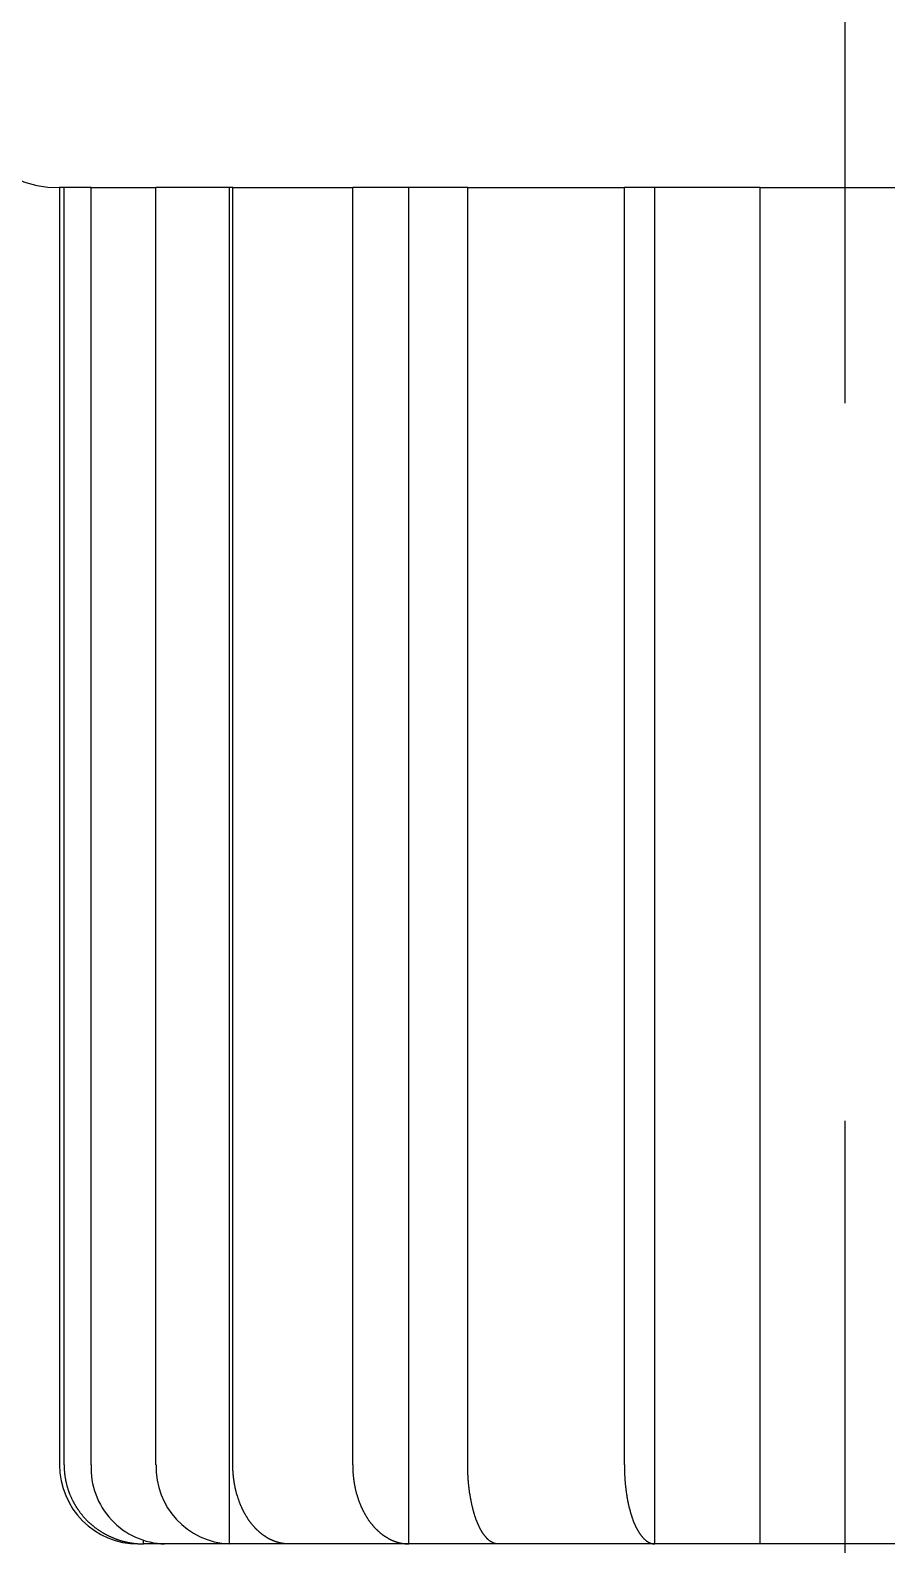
# Model space of a CAD drawing. Extents: x 55 to 320, y 62 to 485.
# Drawn here: x 77.07 to 84.65, y 172.39 to 185.79 of the extents above; entities that cross this region are included whole.
import ezdxf

# ---------------------------------------------------------------- set-up
doc = ezdxf.new("R2010")
doc.units = 0
doc.header["$MEASUREMENT"] = 0
doc.linetypes.add('CENTER', pattern=[50.8, 31.75, -6.35, 6.35, -6.35])
doc.layers.get('0').update_dxf_attribs({"linetype": 'CONTINUOUS'})
doc.layers.add('FR_QBM1_G14_40U', color=7, linetype='CONTINUOUS')

msp = doc.modelspace()

# ---------------------------------------------------------------- linework, layer by layer
at = {"linetype": 'CENTER'}
msp.add_line((84.279, 379.339), (84.279, 165.681), dxfattribs=at)
at = {"layer": 'FR_QBM1_G14_40U', "color": 5, "linetype": 'Continuous'}
for p, q in [((77.37, 184.396), (77.329, 184.396)), ((77.329, 184.396), (77.329, 173.096)), ((77.37, 173.096), (77.37, 184.396)), ((77.608, 184.396), (77.37, 184.396)), ((77.608, 173.096), (77.608, 184.396)), ((77.608, 184.396), (78.183, 184.396)), ((78.183, 173.096), (78.183, 184.396)), ((78.863, 184.396), (78.183, 184.396)), ((78.833, 172.396), (78.833, 184.396)), ((78.863, 173.096), (78.863, 184.396)), ((78.863, 184.396), (79.924, 184.396)), ((79.924, 173.096), (79.924, 184.396)), ((80.942, 184.396), (79.924, 184.396)), ((80.422, 172.396), (80.422, 184.396)), ((80.942, 173.096), (80.942, 184.396)), ((80.942, 184.396), (82.328, 184.396)), ((82.328, 173.096), (82.328, 184.396)), ((83.529, 184.396), (82.328, 184.396)), ((82.597, 172.396), (82.597, 184.396)), ((83.529, 173.096), (83.529, 184.396)), ((83.529, 184.396), (85.029, 184.396)), ((83.529, 172.396), (83.529, 173.096)), ((78.029, 172.396), (78.074, 172.396)), ((78.074, 172.396), (78.074, 172.43)), ((78.259, 172.396), (78.074, 172.396)), ((78.833, 172.396), (78.259, 172.396)), ((79.361, 172.396), (78.833, 172.396)), ((80.422, 172.396), (79.361, 172.396)), ((81.212, 172.396), (80.422, 172.396)), ((82.597, 172.396), (81.212, 172.396)), ((83.529, 172.396), (82.597, 172.396)), ((85.029, 172.396), (83.529, 172.396))]:
    msp.add_line(p, q, dxfattribs=at)
at = {"layer": 'FR_QBM1_G14_40U', "color": 5}
for points in [[(77.37, 173.096, 0), (77.37, 173.092, 0), (77.37, 173.087, 0), (77.37, 173.083, 0), (77.37, 173.079, 0), (77.37, 173.074, 0), (77.37, 173.07, 0), (77.37, 173.066, 0), (77.37, 173.061, 0), (77.371, 173.057, 0), (77.371, 173.053, 0), (77.371, 173.048, 0), (77.371, 173.044, 0), (77.372, 173.04, 0), (77.372, 173.035, 0), (77.373, 173.031, 0), (77.373, 173.027, 0), (77.374, 173.022, 0), (77.374, 173.018, 0), (77.374, 173.014, 0), (77.375, 173.01, 0), (77.376, 173.005, 0), (77.376, 173.001, 0), (77.377, 172.997, 0), (77.377, 172.992, 0), (77.378, 172.988, 0), (77.379, 172.984, 0), (77.379, 172.98, 0), (77.38, 172.975, 0), (77.381, 172.971, 0), (77.382, 172.967, 0), (77.382, 172.963, 0), (77.383, 172.958, 0), (77.384, 172.954, 0), (77.385, 172.95, 0), (77.386, 172.946, 0), (77.387, 172.942, 0), (77.388, 172.937, 0), (77.389, 172.933, 0), (77.39, 172.929, 0), (77.391, 172.925, 0), (77.392, 172.921, 0), (77.393, 172.916, 0), (77.394, 172.912, 0), (77.395, 172.908, 0), (77.397, 172.904, 0), (77.398, 172.9, 0), (77.399, 172.896, 0), (77.4, 172.892, 0), (77.402, 172.887, 0), (77.403, 172.883, 0), (77.404, 172.879, 0), (77.406, 172.875, 0), (77.407, 172.871, 0), (77.408, 172.867, 0), (77.41, 172.863, 0), (77.411, 172.859, 0), (77.413, 172.855, 0), (77.414, 172.851, 0), (77.416, 172.847, 0), (77.417, 172.843, 0), (77.419, 172.839, 0), (77.421, 172.835, 0), (77.422, 172.831, 0), (77.424, 172.827, 0), (77.426, 172.823, 0), (77.427, 172.819, 0), (77.429, 172.815, 0), (77.431, 172.811, 0), (77.433, 172.807, 0), (77.434, 172.803, 0), (77.436, 172.799, 0), (77.438, 172.795, 0), (77.44, 172.791, 0), (77.442, 172.787, 0), (77.444, 172.783, 0), (77.446, 172.779, 0), (77.448, 172.776, 0), (77.45, 172.772, 0), (77.452, 172.768, 0), (77.454, 172.764, 0), (77.456, 172.76, 0), (77.458, 172.757, 0), (77.46, 172.753, 0), (77.462, 172.749, 0), (77.465, 172.745, 0), (77.467, 172.742, 0), (77.469, 172.738, 0), (77.471, 172.734, 0), (77.473, 172.73, 0), (77.476, 172.727, 0), (77.478, 172.723, 0), (77.48, 172.719, 0), (77.483, 172.716, 0), (77.485, 172.712, 0), (77.487, 172.709, 0), (77.49, 172.705, 0), (77.492, 172.701, 0), (77.495, 172.698, 0), (77.497, 172.694, 0), (77.5, 172.691, 0), (77.502, 172.687, 0), (77.505, 172.684, 0), (77.507, 172.68, 0), (77.51, 172.677, 0), (77.513, 172.673, 0), (77.515, 172.67, 0), (77.518, 172.667, 0), (77.52, 172.663, 0), (77.523, 172.66, 0), (77.526, 172.656, 0), (77.529, 172.653, 0), (77.531, 172.65, 0), (77.534, 172.647, 0), (77.537, 172.643, 0), (77.54, 172.64, 0), (77.543, 172.637, 0), (77.545, 172.633, 0), (77.548, 172.63, 0), (77.551, 172.627, 0), (77.554, 172.624, 0), (77.557, 172.621, 0), (77.56, 172.618, 0), (77.563, 172.614, 0), (77.566, 172.611, 0), (77.569, 172.608, 0), (77.572, 172.605, 0), (77.575, 172.602, 0), (77.578, 172.599, 0), (77.581, 172.596, 0), (77.584, 172.593, 0), (77.587, 172.59, 0), (77.591, 172.587, 0), (77.594, 172.584, 0), (77.597, 172.581, 0), (77.6, 172.578, 0), (77.603, 172.575, 0), (77.606, 172.573, 0), (77.61, 172.57, 0), (77.613, 172.567, 0), (77.616, 172.564, 0), (77.62, 172.561, 0), (77.623, 172.559, 0), (77.626, 172.556, 0), (77.629, 172.553, 0), (77.633, 172.551, 0), (77.636, 172.548, 0), (77.64, 172.545, 0), (77.643, 172.543, 0), (77.647, 172.54, 0), (77.65, 172.537, 0), (77.653, 172.535, 0), (77.657, 172.532, 0), (77.66, 172.53, 0), (77.664, 172.527, 0), (77.667, 172.525, 0), (77.671, 172.522, 0), (77.674, 172.52, 0), (77.678, 172.518, 0), (77.682, 172.515, 0), (77.685, 172.513, 0), (77.689, 172.51, 0), (77.693, 172.508, 0), (77.696, 172.506, 0), (77.7, 172.504, 0), (77.704, 172.501, 0), (77.707, 172.499, 0), (77.711, 172.497, 0), (77.715, 172.495, 0), (77.718, 172.492, 0), (77.722, 172.49, 0), (77.726, 172.488, 0), (77.73, 172.486, 0), (77.733, 172.484, 0), (77.737, 172.482, 0), (77.741, 172.48, 0), (77.745, 172.478, 0), (77.749, 172.476, 0), (77.752, 172.474, 0), (77.756, 172.472, 0), (77.76, 172.47, 0), (77.764, 172.468, 0), (77.768, 172.466, 0), (77.772, 172.464, 0), (77.776, 172.463, 0), (77.78, 172.461, 0), (77.784, 172.459, 0), (77.788, 172.457, 0), (77.792, 172.456, 0), (77.796, 172.454, 0), (77.8, 172.452, 0), (77.803, 172.45, 0), (77.808, 172.449, 0), (77.812, 172.447, 0), (77.816, 172.446, 0), (77.82, 172.444, 0), (77.824, 172.442, 0), (77.828, 172.441, 0), (77.832, 172.439, 0), (77.836, 172.438, 0), (77.84, 172.437, 0), (77.844, 172.435, 0), (77.848, 172.434, 0), (77.852, 172.432, 0), (77.856, 172.431, 0), (77.86, 172.43, 0), (77.865, 172.428, 0), (77.869, 172.427, 0), (77.873, 172.426, 0), (77.877, 172.425, 0), (77.881, 172.423, 0), (77.885, 172.422, 0), (77.889, 172.421, 0), (77.894, 172.42, 0), (77.898, 172.419, 0), (77.902, 172.418, 0), (77.906, 172.417, 0), (77.91, 172.416, 0), (77.915, 172.415, 0), (77.919, 172.414, 0), (77.923, 172.413, 0), (77.927, 172.412, 0), (77.932, 172.411, 0), (77.936, 172.41, 0), (77.94, 172.409, 0), (77.944, 172.408, 0), (77.949, 172.408, 0), (77.953, 172.407, 0), (77.957, 172.406, 0), (77.962, 172.405, 0), (77.966, 172.405, 0), (77.97, 172.404, 0), (77.974, 172.403, 0), (77.979, 172.403, 0), (77.983, 172.402, 0), (77.987, 172.402, 0), (77.992, 172.401, 0), (77.996, 172.401, 0), (78, 172.4, 0), (78.005, 172.4, 0), (78.009, 172.399, 0), (78.013, 172.399, 0), (78.018, 172.399, 0), (78.022, 172.398, 0), (78.026, 172.398, 0), (78.031, 172.398, 0), (78.035, 172.397, 0), (78.039, 172.397, 0), (78.044, 172.397, 0), (78.048, 172.397, 0), (78.052, 172.397, 0), (78.057, 172.396, 0), (78.061, 172.396, 0), (78.065, 172.396, 0), (78.07, 172.396, 0), (78.074, 172.396, 0)], [(79.361, 172.396, 0), (79.358, 172.396, 0), (79.355, 172.396, 0), (79.352, 172.396, 0), (79.349, 172.396, 0), (79.346, 172.397, 0), (79.343, 172.397, 0), (79.34, 172.397, 0), (79.337, 172.397, 0), (79.334, 172.397, 0), (79.33, 172.398, 0), (79.327, 172.398, 0), (79.324, 172.398, 0), (79.321, 172.398, 0), (79.318, 172.399, 0), (79.315, 172.399, 0), (79.312, 172.4, 0), (79.309, 172.4, 0), (79.306, 172.4, 0), (79.303, 172.401, 0), (79.3, 172.401, 0), (79.297, 172.402, 0), (79.294, 172.403, 0), (79.291, 172.403, 0), (79.288, 172.404, 0), (79.285, 172.404, 0), (79.282, 172.405, 0), (79.279, 172.406, 0), (79.276, 172.407, 0), (79.273, 172.407, 0), (79.27, 172.408, 0), (79.267, 172.409, 0), (79.264, 172.41, 0), (79.261, 172.411, 0), (79.258, 172.411, 0), (79.255, 172.412, 0), (79.252, 172.413, 0), (79.249, 172.414, 0), (79.246, 172.415, 0), (79.243, 172.416, 0), (79.24, 172.417, 0), (79.237, 172.418, 0), (79.234, 172.419, 0), (79.231, 172.42, 0), (79.228, 172.422, 0), (79.225, 172.423, 0), (79.222, 172.424, 0), (79.219, 172.425, 0), (79.216, 172.426, 0), (79.213, 172.428, 0), (79.21, 172.429, 0), (79.208, 172.43, 0), (79.205, 172.432, 0), (79.202, 172.433, 0), (79.199, 172.434, 0), (79.196, 172.436, 0), (79.193, 172.437, 0), (79.19, 172.439, 0), (79.187, 172.44, 0), (79.184, 172.442, 0), (79.182, 172.443, 0), (79.179, 172.445, 0), (79.176, 172.446, 0), (79.173, 172.448, 0), (79.17, 172.45, 0), (79.168, 172.451, 0), (79.165, 172.453, 0), (79.162, 172.455, 0), (79.159, 172.456, 0), (79.156, 172.458, 0), (79.153, 172.46, 0), (79.151, 172.462, 0), (79.148, 172.464, 0), (79.145, 172.465, 0), (79.142, 172.467, 0), (79.14, 172.469, 0), (79.137, 172.471, 0), (79.134, 172.473, 0), (79.131, 172.475, 0), (79.129, 172.477, 0), (79.126, 172.479, 0), (79.123, 172.481, 0), (79.121, 172.483, 0), (79.118, 172.485, 0), (79.115, 172.487, 0), (79.113, 172.489, 0), (79.11, 172.492, 0), (79.107, 172.494, 0), (79.105, 172.496, 0), (79.102, 172.498, 0), (79.1, 172.501, 0), (79.097, 172.503, 0), (79.094, 172.505, 0), (79.092, 172.507, 0), (79.089, 172.51, 0), (79.087, 172.512, 0), (79.084, 172.514, 0), (79.082, 172.517, 0), (79.079, 172.519, 0), (79.076, 172.522, 0), (79.074, 172.524, 0), (79.071, 172.527, 0), (79.069, 172.529, 0), (79.066, 172.532, 0), (79.064, 172.534, 0), (79.061, 172.537, 0), (79.059, 172.539, 0), (79.057, 172.542, 0), (79.054, 172.545, 0), (79.052, 172.547, 0), (79.049, 172.55, 0), (79.047, 172.553, 0), (79.045, 172.556, 0), (79.042, 172.558, 0), (79.04, 172.561, 0), (79.038, 172.564, 0), (79.035, 172.567, 0), (79.033, 172.569, 0), (79.031, 172.572, 0), (79.028, 172.575, 0), (79.026, 172.578, 0), (79.024, 172.581, 0), (79.022, 172.584, 0), (79.019, 172.587, 0), (79.017, 172.59, 0), (79.015, 172.593, 0), (79.013, 172.596, 0), (79.011, 172.599, 0), (79.008, 172.602, 0), (79.006, 172.605, 0), (79.004, 172.608, 0), (79.002, 172.611, 0), (79, 172.614, 0), (78.998, 172.617, 0), (78.996, 172.62, 0), (78.994, 172.623, 0), (78.992, 172.627, 0), (78.99, 172.63, 0), (78.988, 172.633, 0), (78.986, 172.636, 0), (78.984, 172.64, 0), (78.982, 172.643, 0), (78.98, 172.646, 0), (78.978, 172.649, 0), (78.976, 172.653, 0), (78.974, 172.656, 0), (78.972, 172.659, 0), (78.97, 172.663, 0), (78.968, 172.666, 0), (78.966, 172.67, 0), (78.964, 172.673, 0), (78.963, 172.677, 0), (78.961, 172.68, 0), (78.959, 172.683, 0), (78.957, 172.687, 0), (78.955, 172.69, 0), (78.954, 172.694, 0), (78.952, 172.698, 0), (78.95, 172.701, 0), (78.948, 172.705, 0), (78.947, 172.708, 0), (78.945, 172.712, 0), (78.943, 172.715, 0), (78.942, 172.719, 0), (78.94, 172.723, 0), (78.939, 172.726, 0), (78.937, 172.73, 0), (78.935, 172.734, 0), (78.934, 172.737, 0), (78.932, 172.741, 0), (78.931, 172.745, 0), (78.929, 172.749, 0), (78.928, 172.752, 0), (78.926, 172.756, 0), (78.925, 172.76, 0), (78.923, 172.764, 0), (78.922, 172.767, 0), (78.92, 172.771, 0), (78.919, 172.775, 0), (78.918, 172.779, 0), (78.916, 172.783, 0), (78.915, 172.787, 0), (78.913, 172.791, 0), (78.912, 172.794, 0), (78.911, 172.798, 0), (78.909, 172.802, 0), (78.908, 172.806, 0), (78.907, 172.81, 0), (78.906, 172.814, 0), (78.904, 172.818, 0), (78.903, 172.822, 0), (78.902, 172.826, 0), (78.901, 172.83, 0), (78.9, 172.834, 0), (78.898, 172.838, 0), (78.897, 172.842, 0), (78.896, 172.846, 0), (78.895, 172.85, 0), (78.894, 172.854, 0), (78.893, 172.858, 0), (78.892, 172.862, 0), (78.891, 172.866, 0), (78.89, 172.87, 0), (78.889, 172.874, 0), (78.888, 172.879, 0), (78.887, 172.883, 0), (78.886, 172.887, 0), (78.885, 172.891, 0), (78.884, 172.895, 0), (78.883, 172.899, 0), (78.883, 172.903, 0), (78.882, 172.908, 0), (78.881, 172.912, 0), (78.88, 172.916, 0), (78.879, 172.92, 0), (78.879, 172.924, 0), (78.878, 172.928, 0), (78.877, 172.933, 0), (78.876, 172.937, 0), (78.876, 172.941, 0), (78.875, 172.945, 0), (78.874, 172.95, 0), (78.874, 172.954, 0), (78.873, 172.958, 0), (78.872, 172.962, 0), (78.872, 172.967, 0), (78.871, 172.971, 0), (78.871, 172.975, 0), (78.87, 172.979, 0), (78.87, 172.984, 0), (78.869, 172.988, 0), (78.869, 172.992, 0), (78.868, 172.996, 0), (78.868, 173.001, 0), (78.867, 173.005, 0), (78.867, 173.009, 0), (78.867, 173.014, 0), (78.866, 173.018, 0), (78.866, 173.022, 0), (78.865, 173.027, 0), (78.865, 173.031, 0), (78.865, 173.035, 0), (78.865, 173.04, 0), (78.864, 173.044, 0), (78.864, 173.048, 0), (78.864, 173.053, 0), (78.864, 173.057, 0), (78.864, 173.061, 0), (78.863, 173.066, 0), (78.863, 173.07, 0), (78.863, 173.074, 0), (78.863, 173.079, 0), (78.863, 173.083, 0), (78.863, 173.087, 0), (78.863, 173.092, 0), (78.863, 173.096, 0)], [(79.924, 173.096, 0), (79.924, 173.092, 0), (79.924, 173.087, 0), (79.924, 173.083, 0), (79.924, 173.079, 0), (79.924, 173.074, 0), (79.924, 173.07, 0), (79.924, 173.066, 0), (79.924, 173.061, 0), (79.924, 173.057, 0), (79.925, 173.053, 0), (79.925, 173.048, 0), (79.925, 173.044, 0), (79.925, 173.04, 0), (79.925, 173.035, 0), (79.926, 173.031, 0), (79.926, 173.027, 0), (79.926, 173.022, 0), (79.927, 173.018, 0), (79.927, 173.014, 0), (79.927, 173.01, 0), (79.928, 173.005, 0), (79.928, 173.001, 0), (79.929, 172.997, 0), (79.929, 172.992, 0), (79.93, 172.988, 0), (79.93, 172.984, 0), (79.93, 172.98, 0), (79.931, 172.975, 0), (79.932, 172.971, 0), (79.932, 172.967, 0), (79.933, 172.963, 0), (79.933, 172.958, 0), (79.934, 172.954, 0), (79.935, 172.95, 0), (79.935, 172.946, 0), (79.936, 172.942, 0), (79.937, 172.937, 0), (79.937, 172.933, 0), (79.938, 172.929, 0), (79.939, 172.925, 0), (79.939, 172.921, 0), (79.94, 172.916, 0), (79.941, 172.912, 0), (79.942, 172.908, 0), (79.943, 172.904, 0), (79.944, 172.9, 0), (79.945, 172.896, 0), (79.945, 172.892, 0), (79.946, 172.887, 0), (79.947, 172.883, 0), (79.948, 172.879, 0), (79.949, 172.875, 0), (79.95, 172.871, 0), (79.951, 172.867, 0), (79.952, 172.863, 0), (79.953, 172.859, 0), (79.954, 172.855, 0), (79.955, 172.851, 0), (79.956, 172.847, 0), (79.957, 172.843, 0), (79.959, 172.839, 0), (79.96, 172.835, 0), (79.961, 172.831, 0), (79.962, 172.827, 0), (79.963, 172.823, 0), (79.964, 172.819, 0), (79.966, 172.815, 0), (79.967, 172.811, 0), (79.968, 172.807, 0), (79.969, 172.803, 0), (79.971, 172.799, 0), (79.972, 172.795, 0), (79.973, 172.791, 0), (79.975, 172.787, 0), (79.976, 172.783, 0), (79.978, 172.779, 0), (79.979, 172.776, 0), (79.98, 172.772, 0), (79.982, 172.768, 0), (79.983, 172.764, 0), (79.985, 172.76, 0), (79.986, 172.757, 0), (79.988, 172.753, 0), (79.989, 172.749, 0), (79.991, 172.745, 0), (79.992, 172.742, 0), (79.994, 172.738, 0), (79.995, 172.734, 0), (79.997, 172.73, 0), (79.999, 172.727, 0), (80, 172.723, 0), (80.002, 172.719, 0), (80.004, 172.716, 0), (80.005, 172.712, 0), (80.007, 172.709, 0), (80.009, 172.705, 0), (80.01, 172.701, 0), (80.012, 172.698, 0), (80.014, 172.694, 0), (80.016, 172.691, 0), (80.017, 172.687, 0), (80.019, 172.684, 0), (80.021, 172.68, 0), (80.023, 172.677, 0), (80.025, 172.673, 0), (80.027, 172.67, 0), (80.028, 172.667, 0), (80.03, 172.663, 0), (80.032, 172.66, 0), (80.034, 172.656, 0), (80.036, 172.653, 0), (80.038, 172.65, 0), (80.04, 172.647, 0), (80.042, 172.643, 0), (80.044, 172.64, 0), (80.046, 172.637, 0), (80.048, 172.633, 0), (80.05, 172.63, 0), (80.052, 172.627, 0), (80.054, 172.624, 0), (80.056, 172.621, 0), (80.058, 172.618, 0), (80.06, 172.614, 0), (80.062, 172.611, 0), (80.065, 172.608, 0), (80.067, 172.605, 0), (80.069, 172.602, 0), (80.071, 172.599, 0), (80.073, 172.596, 0), (80.075, 172.593, 0), (80.078, 172.59, 0), (80.08, 172.587, 0), (80.082, 172.584, 0), (80.084, 172.581, 0), (80.087, 172.578, 0), (80.089, 172.575, 0), (80.091, 172.573, 0), (80.093, 172.57, 0), (80.096, 172.567, 0), (80.098, 172.564, 0), (80.1, 172.561, 0), (80.103, 172.559, 0), (80.105, 172.556, 0), (80.107, 172.553, 0), (80.11, 172.551, 0), (80.112, 172.548, 0), (80.115, 172.545, 0), (80.117, 172.543, 0), (80.119, 172.54, 0), (80.122, 172.537, 0), (80.124, 172.535, 0), (80.127, 172.532, 0), (80.129, 172.53, 0), (80.132, 172.527, 0), (80.134, 172.525, 0), (80.137, 172.522, 0), (80.139, 172.52, 0), (80.142, 172.518, 0), (80.144, 172.515, 0), (80.147, 172.513, 0), (80.149, 172.51, 0), (80.152, 172.508, 0), (80.155, 172.506, 0), (80.157, 172.504, 0), (80.16, 172.501, 0), (80.162, 172.499, 0), (80.165, 172.497, 0), (80.168, 172.495, 0), (80.17, 172.492, 0), (80.173, 172.49, 0), (80.176, 172.488, 0), (80.178, 172.486, 0), (80.181, 172.484, 0), (80.184, 172.482, 0), (80.186, 172.48, 0), (80.189, 172.478, 0), (80.192, 172.476, 0), (80.194, 172.474, 0), (80.197, 172.472, 0), (80.2, 172.47, 0), (80.203, 172.468, 0), (80.205, 172.466, 0), (80.208, 172.464, 0), (80.211, 172.463, 0), (80.214, 172.461, 0), (80.216, 172.459, 0), (80.219, 172.457, 0), (80.222, 172.456, 0), (80.225, 172.454, 0), (80.228, 172.452, 0), (80.231, 172.45, 0), (80.233, 172.449, 0), (80.236, 172.447, 0), (80.239, 172.446, 0), (80.242, 172.444, 0), (80.245, 172.442, 0), (80.248, 172.441, 0), (80.25, 172.439, 0), (80.253, 172.438, 0), (80.256, 172.437, 0), (80.259, 172.435, 0), (80.262, 172.434, 0), (80.265, 172.432, 0), (80.268, 172.431, 0), (80.271, 172.43, 0), (80.274, 172.428, 0), (80.276, 172.427, 0), (80.279, 172.426, 0), (80.282, 172.425, 0), (80.285, 172.423, 0), (80.288, 172.422, 0), (80.291, 172.421, 0), (80.294, 172.42, 0), (80.297, 172.419, 0), (80.3, 172.418, 0), (80.303, 172.417, 0), (80.306, 172.416, 0), (80.309, 172.415, 0), (80.312, 172.414, 0), (80.315, 172.413, 0), (80.318, 172.412, 0), (80.321, 172.411, 0), (80.324, 172.41, 0), (80.327, 172.409, 0), (80.33, 172.408, 0), (80.333, 172.408, 0), (80.336, 172.407, 0), (80.339, 172.406, 0), (80.342, 172.405, 0), (80.345, 172.405, 0), (80.348, 172.404, 0), (80.351, 172.403, 0), (80.354, 172.403, 0), (80.357, 172.402, 0), (80.36, 172.402, 0), (80.364, 172.401, 0), (80.367, 172.401, 0), (80.37, 172.4, 0), (80.373, 172.4, 0), (80.376, 172.399, 0), (80.379, 172.399, 0), (80.382, 172.399, 0), (80.385, 172.398, 0), (80.388, 172.398, 0), (80.391, 172.398, 0), (80.394, 172.397, 0), (80.397, 172.397, 0), (80.4, 172.397, 0), (80.403, 172.397, 0), (80.406, 172.397, 0), (80.409, 172.396, 0), (80.413, 172.396, 0), (80.416, 172.396, 0), (80.419, 172.396, 0), (80.422, 172.396, 0)], [(81.212, 172.396, 0), (81.21, 172.396, 0), (81.208, 172.396, 0), (81.207, 172.396, 0), (81.205, 172.396, 0), (81.203, 172.397, 0), (81.202, 172.397, 0), (81.2, 172.397, 0), (81.198, 172.397, 0), (81.197, 172.397, 0), (81.195, 172.398, 0), (81.193, 172.398, 0), (81.192, 172.398, 0), (81.19, 172.398, 0), (81.188, 172.399, 0), (81.187, 172.399, 0), (81.185, 172.4, 0), (81.183, 172.4, 0), (81.182, 172.4, 0), (81.18, 172.401, 0), (81.178, 172.401, 0), (81.177, 172.402, 0), (81.175, 172.403, 0), (81.174, 172.403, 0), (81.172, 172.404, 0), (81.17, 172.404, 0), (81.169, 172.405, 0), (81.167, 172.406, 0), (81.165, 172.407, 0), (81.164, 172.407, 0), (81.162, 172.408, 0), (81.16, 172.409, 0), (81.159, 172.41, 0), (81.157, 172.411, 0), (81.156, 172.411, 0), (81.154, 172.412, 0), (81.152, 172.413, 0), (81.151, 172.414, 0), (81.149, 172.415, 0), (81.147, 172.416, 0), (81.146, 172.417, 0), (81.144, 172.418, 0), (81.143, 172.419, 0), (81.141, 172.42, 0), (81.14, 172.422, 0), (81.138, 172.423, 0), (81.136, 172.424, 0), (81.135, 172.425, 0), (81.133, 172.426, 0), (81.132, 172.428, 0), (81.13, 172.429, 0), (81.129, 172.43, 0), (81.127, 172.432, 0), (81.125, 172.433, 0), (81.124, 172.434, 0), (81.122, 172.436, 0), (81.121, 172.437, 0), (81.119, 172.439, 0), (81.118, 172.44, 0), (81.116, 172.442, 0), (81.114, 172.443, 0), (81.113, 172.445, 0), (81.111, 172.446, 0), (81.11, 172.448, 0), (81.108, 172.45, 0), (81.107, 172.451, 0), (81.105, 172.453, 0), (81.104, 172.455, 0), (81.102, 172.456, 0), (81.101, 172.458, 0), (81.099, 172.46, 0), (81.098, 172.462, 0), (81.096, 172.464, 0), (81.095, 172.465, 0), (81.093, 172.467, 0), (81.092, 172.469, 0), (81.09, 172.471, 0), (81.089, 172.473, 0), (81.087, 172.475, 0), (81.086, 172.477, 0), (81.084, 172.479, 0), (81.083, 172.481, 0), (81.081, 172.483, 0), (81.08, 172.485, 0), (81.079, 172.487, 0), (81.077, 172.489, 0), (81.076, 172.492, 0), (81.074, 172.494, 0), (81.073, 172.496, 0), (81.071, 172.498, 0), (81.07, 172.501, 0), (81.069, 172.503, 0), (81.067, 172.505, 0), (81.066, 172.507, 0), (81.064, 172.51, 0), (81.063, 172.512, 0), (81.062, 172.514, 0), (81.06, 172.517, 0), (81.059, 172.519, 0), (81.058, 172.522, 0), (81.056, 172.524, 0), (81.055, 172.527, 0), (81.053, 172.529, 0), (81.052, 172.532, 0), (81.051, 172.534, 0), (81.049, 172.537, 0), (81.048, 172.539, 0), (81.047, 172.542, 0), (81.046, 172.545, 0), (81.044, 172.547, 0), (81.043, 172.55, 0), (81.042, 172.553, 0), (81.04, 172.556, 0), (81.039, 172.558, 0), (81.038, 172.561, 0), (81.037, 172.564, 0), (81.035, 172.567, 0), (81.034, 172.569, 0), (81.033, 172.572, 0), (81.031, 172.575, 0), (81.03, 172.578, 0), (81.029, 172.581, 0), (81.028, 172.584, 0), (81.027, 172.587, 0), (81.025, 172.59, 0), (81.024, 172.593, 0), (81.023, 172.596, 0), (81.022, 172.599, 0), (81.021, 172.602, 0), (81.019, 172.605, 0), (81.018, 172.608, 0), (81.017, 172.611, 0), (81.016, 172.614, 0), (81.015, 172.617, 0), (81.014, 172.62, 0), (81.013, 172.623, 0), (81.012, 172.627, 0), (81.01, 172.63, 0), (81.009, 172.633, 0), (81.008, 172.636, 0), (81.007, 172.64, 0), (81.006, 172.643, 0), (81.005, 172.646, 0), (81.004, 172.649, 0), (81.003, 172.653, 0), (81.002, 172.656, 0), (81.001, 172.659, 0), (81, 172.663, 0), (80.999, 172.666, 0), (80.998, 172.67, 0), (80.997, 172.673, 0), (80.996, 172.677, 0), (80.995, 172.68, 0), (80.994, 172.683, 0), (80.993, 172.687, 0), (80.992, 172.69, 0), (80.991, 172.694, 0), (80.99, 172.698, 0), (80.989, 172.701, 0), (80.988, 172.705, 0), (80.987, 172.708, 0), (80.986, 172.712, 0), (80.986, 172.715, 0), (80.985, 172.719, 0), (80.984, 172.723, 0), (80.983, 172.726, 0), (80.982, 172.73, 0), (80.981, 172.734, 0), (80.98, 172.737, 0), (80.979, 172.741, 0), (80.979, 172.745, 0), (80.978, 172.749, 0), (80.977, 172.752, 0), (80.976, 172.756, 0), (80.975, 172.76, 0), (80.975, 172.764, 0), (80.974, 172.767, 0), (80.973, 172.771, 0), (80.972, 172.775, 0), (80.971, 172.779, 0), (80.971, 172.783, 0), (80.97, 172.787, 0), (80.969, 172.791, 0), (80.969, 172.794, 0), (80.968, 172.798, 0), (80.967, 172.802, 0), (80.966, 172.806, 0), (80.966, 172.81, 0), (80.965, 172.814, 0), (80.964, 172.818, 0), (80.964, 172.822, 0), (80.963, 172.826, 0), (80.962, 172.83, 0), (80.962, 172.834, 0), (80.961, 172.838, 0), (80.961, 172.842, 0), (80.96, 172.846, 0), (80.959, 172.85, 0), (80.959, 172.854, 0), (80.958, 172.858, 0), (80.958, 172.862, 0), (80.957, 172.866, 0), (80.957, 172.87, 0), (80.956, 172.874, 0), (80.956, 172.879, 0), (80.955, 172.883, 0), (80.954, 172.887, 0), (80.954, 172.891, 0), (80.954, 172.895, 0), (80.953, 172.899, 0), (80.953, 172.903, 0), (80.952, 172.908, 0), (80.952, 172.912, 0), (80.951, 172.916, 0), (80.951, 172.92, 0), (80.95, 172.924, 0), (80.95, 172.928, 0), (80.95, 172.933, 0), (80.949, 172.937, 0), (80.949, 172.941, 0), (80.948, 172.945, 0), (80.948, 172.95, 0), (80.948, 172.954, 0), (80.947, 172.958, 0), (80.947, 172.962, 0), (80.947, 172.967, 0), (80.946, 172.971, 0), (80.946, 172.975, 0), (80.946, 172.979, 0), (80.945, 172.984, 0), (80.945, 172.988, 0), (80.945, 172.992, 0), (80.945, 172.996, 0), (80.945, 173.001, 0), (80.944, 173.005, 0), (80.944, 173.009, 0), (80.944, 173.014, 0), (80.944, 173.018, 0), (80.944, 173.022, 0), (80.943, 173.027, 0), (80.943, 173.031, 0), (80.943, 173.035, 0), (80.943, 173.04, 0), (80.943, 173.044, 0), (80.943, 173.048, 0), (80.942, 173.053, 0), (80.942, 173.057, 0), (80.942, 173.061, 0), (80.942, 173.066, 0), (80.942, 173.07, 0), (80.942, 173.074, 0), (80.942, 173.079, 0), (80.942, 173.083, 0), (80.942, 173.087, 0), (80.942, 173.092, 0), (80.942, 173.096, 0)], [(82.328, 173.096, 0), (82.328, 173.092, 0), (82.328, 173.087, 0), (82.328, 173.083, 0), (82.328, 173.079, 0), (82.328, 173.074, 0), (82.328, 173.07, 0), (82.328, 173.066, 0), (82.328, 173.061, 0), (82.328, 173.057, 0), (82.328, 173.053, 0), (82.328, 173.048, 0), (82.329, 173.044, 0), (82.329, 173.04, 0), (82.329, 173.035, 0), (82.329, 173.031, 0), (82.329, 173.027, 0), (82.329, 173.022, 0), (82.329, 173.018, 0), (82.33, 173.014, 0), (82.33, 173.01, 0), (82.33, 173.005, 0), (82.33, 173.001, 0), (82.331, 172.997, 0), (82.331, 172.992, 0), (82.331, 172.988, 0), (82.331, 172.984, 0), (82.332, 172.98, 0), (82.332, 172.975, 0), (82.332, 172.971, 0), (82.332, 172.967, 0), (82.333, 172.963, 0), (82.333, 172.958, 0), (82.333, 172.954, 0), (82.334, 172.95, 0), (82.334, 172.946, 0), (82.334, 172.942, 0), (82.335, 172.937, 0), (82.335, 172.933, 0), (82.336, 172.929, 0), (82.336, 172.925, 0), (82.336, 172.921, 0), (82.337, 172.916, 0), (82.337, 172.912, 0), (82.338, 172.908, 0), (82.338, 172.904, 0), (82.339, 172.9, 0), (82.339, 172.896, 0), (82.34, 172.892, 0), (82.34, 172.887, 0), (82.341, 172.883, 0), (82.341, 172.879, 0), (82.341, 172.875, 0), (82.342, 172.871, 0), (82.343, 172.867, 0), (82.343, 172.863, 0), (82.344, 172.859, 0), (82.344, 172.855, 0), (82.345, 172.851, 0), (82.346, 172.847, 0), (82.346, 172.843, 0), (82.347, 172.839, 0), (82.347, 172.835, 0), (82.348, 172.831, 0), (82.349, 172.827, 0), (82.349, 172.823, 0), (82.35, 172.819, 0), (82.35, 172.815, 0), (82.351, 172.811, 0), (82.352, 172.807, 0), (82.353, 172.803, 0), (82.353, 172.799, 0), (82.354, 172.795, 0), (82.355, 172.791, 0), (82.355, 172.787, 0), (82.356, 172.783, 0), (82.357, 172.779, 0), (82.358, 172.776, 0), (82.359, 172.772, 0), (82.359, 172.768, 0), (82.36, 172.764, 0), (82.361, 172.76, 0), (82.362, 172.757, 0), (82.362, 172.753, 0), (82.363, 172.749, 0), (82.364, 172.745, 0), (82.365, 172.742, 0), (82.366, 172.738, 0), (82.367, 172.734, 0), (82.368, 172.73, 0), (82.368, 172.727, 0), (82.369, 172.723, 0), (82.37, 172.719, 0), (82.371, 172.716, 0), (82.372, 172.712, 0), (82.373, 172.709, 0), (82.374, 172.705, 0), (82.375, 172.701, 0), (82.376, 172.698, 0), (82.377, 172.694, 0), (82.378, 172.691, 0), (82.379, 172.687, 0), (82.379, 172.684, 0), (82.38, 172.68, 0), (82.382, 172.677, 0), (82.382, 172.673, 0), (82.383, 172.67, 0), (82.385, 172.667, 0), (82.385, 172.663, 0), (82.386, 172.66, 0), (82.388, 172.656, 0), (82.389, 172.653, 0), (82.39, 172.65, 0), (82.391, 172.647, 0), (82.392, 172.643, 0), (82.393, 172.64, 0), (82.394, 172.637, 0), (82.395, 172.633, 0), (82.396, 172.63, 0), (82.397, 172.627, 0), (82.398, 172.624, 0), (82.4, 172.621, 0), (82.401, 172.618, 0), (82.402, 172.614, 0), (82.403, 172.611, 0), (82.404, 172.608, 0), (82.405, 172.605, 0), (82.406, 172.602, 0), (82.407, 172.599, 0), (82.409, 172.596, 0), (82.41, 172.593, 0), (82.411, 172.59, 0), (82.412, 172.587, 0), (82.413, 172.584, 0), (82.415, 172.581, 0), (82.416, 172.578, 0), (82.417, 172.575, 0), (82.418, 172.573, 0), (82.42, 172.57, 0), (82.421, 172.567, 0), (82.422, 172.564, 0), (82.423, 172.561, 0), (82.425, 172.559, 0), (82.426, 172.556, 0), (82.427, 172.553, 0), (82.428, 172.551, 0), (82.43, 172.548, 0), (82.431, 172.545, 0), (82.432, 172.543, 0), (82.434, 172.54, 0), (82.435, 172.537, 0), (82.436, 172.535, 0), (82.438, 172.532, 0), (82.439, 172.53, 0), (82.44, 172.527, 0), (82.442, 172.525, 0), (82.443, 172.522, 0), (82.445, 172.52, 0), (82.446, 172.518, 0), (82.447, 172.515, 0), (82.449, 172.513, 0), (82.45, 172.51, 0), (82.451, 172.508, 0), (82.453, 172.506, 0), (82.454, 172.504, 0), (82.456, 172.501, 0), (82.457, 172.499, 0), (82.458, 172.497, 0), (82.46, 172.495, 0), (82.461, 172.492, 0), (82.463, 172.49, 0), (82.464, 172.488, 0), (82.466, 172.486, 0), (82.467, 172.484, 0), (82.469, 172.482, 0), (82.47, 172.48, 0), (82.471, 172.478, 0), (82.473, 172.476, 0), (82.474, 172.474, 0), (82.476, 172.472, 0), (82.477, 172.47, 0), (82.479, 172.468, 0), (82.48, 172.466, 0), (82.482, 172.464, 0), (82.483, 172.463, 0), (82.485, 172.461, 0), (82.486, 172.459, 0), (82.488, 172.457, 0), (82.489, 172.456, 0), (82.491, 172.454, 0), (82.492, 172.452, 0), (82.494, 172.45, 0), (82.495, 172.449, 0), (82.497, 172.447, 0), (82.498, 172.446, 0), (82.5, 172.444, 0), (82.501, 172.442, 0), (82.503, 172.441, 0), (82.505, 172.439, 0), (82.506, 172.438, 0), (82.508, 172.437, 0), (82.509, 172.435, 0), (82.511, 172.434, 0), (82.513, 172.432, 0), (82.514, 172.431, 0), (82.516, 172.43, 0), (82.517, 172.428, 0), (82.519, 172.427, 0), (82.52, 172.426, 0), (82.522, 172.425, 0), (82.523, 172.423, 0), (82.525, 172.422, 0), (82.527, 172.421, 0), (82.528, 172.42, 0), (82.53, 172.419, 0), (82.531, 172.418, 0), (82.533, 172.417, 0), (82.535, 172.416, 0), (82.536, 172.415, 0), (82.538, 172.414, 0), (82.54, 172.413, 0), (82.541, 172.412, 0), (82.543, 172.411, 0), (82.544, 172.41, 0), (82.546, 172.409, 0), (82.548, 172.408, 0), (82.549, 172.408, 0), (82.551, 172.407, 0), (82.553, 172.406, 0), (82.554, 172.405, 0), (82.556, 172.405, 0), (82.558, 172.404, 0), (82.559, 172.403, 0), (82.561, 172.403, 0), (82.562, 172.402, 0), (82.564, 172.402, 0), (82.566, 172.401, 0), (82.567, 172.401, 0), (82.569, 172.4, 0), (82.571, 172.4, 0), (82.572, 172.399, 0), (82.574, 172.399, 0), (82.576, 172.399, 0), (82.577, 172.398, 0), (82.579, 172.398, 0), (82.581, 172.398, 0), (82.582, 172.397, 0), (82.584, 172.397, 0), (82.586, 172.397, 0), (82.587, 172.397, 0), (82.589, 172.397, 0), (82.591, 172.396, 0), (82.592, 172.396, 0), (82.594, 172.396, 0), (82.596, 172.396, 0), (82.597, 172.396, 0)]]:
    msp.add_polyline3d(points, dxfattribs=at)
at = {"layer": 'FR_QBM1_G14_40U', "color": 5, "linetype": 'Continuous'}
for centre, radius, start, end in [((77.329, 185.396), 1, 180, 270), ((78.029, 173.096), 0.7, 180, 270), ((78.281, 173.069), 0.673, 177.656, 268.1848), ((78.863, 173.076), 0.68, 178.301, 267.5397)]:
    msp.add_arc(centre, radius, start, end, dxfattribs=at)

doc.saveas('drawing.dxf')
